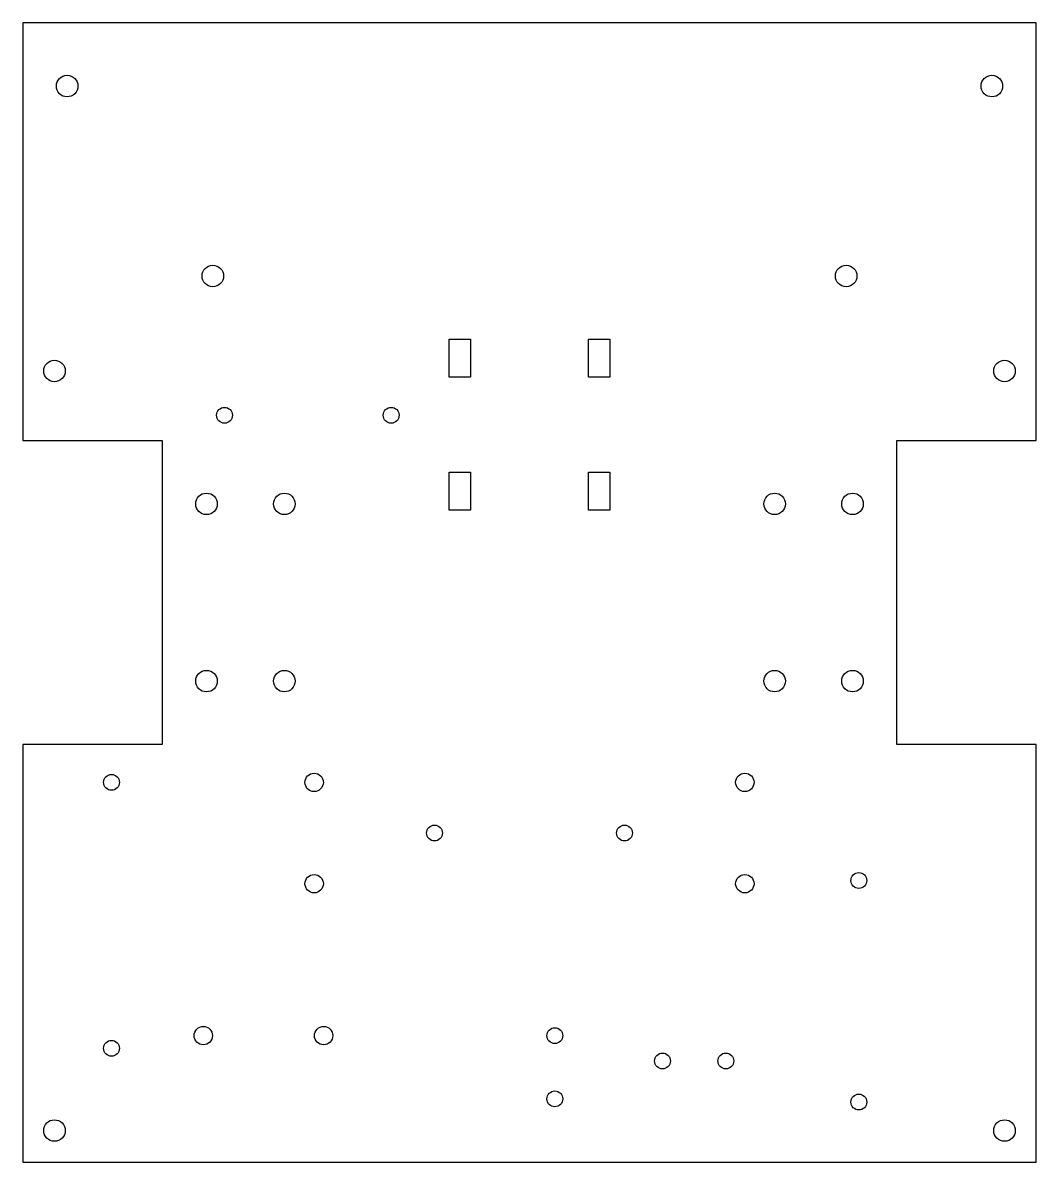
# Model space of a CAD drawing. Header units: millimetres. Extents: x -80 to 80, y -90 to 90.
import ezdxf

# ---------------------------------------------------------------- set-up
doc = ezdxf.new("R2010")
doc.units = ezdxf.units.MM
doc.layers.get('0').update_dxf_attribs({"linetype": 'CONTINUOUS'})

msp = doc.modelspace()

# ---------------------------------------------------------------- linework, layer by layer
for points in [[(-80, 24), (-58, 24), (-58, -24), (-80, -24), (-80, -90), (80, -90), (80, -24), (58, -24), (58, 24), (80, 24), (80, 90), (-80, 90)], [(-9.3, 40), (-9.3, 34), (-12.7, 34), (-12.7, 40)], [(12.7, 40), (12.7, 34), (9.3, 34), (9.3, 40)], [(-9.3, 19), (-9.3, 13), (-12.7, 13), (-12.7, 19)], [(12.7, 19), (12.7, 13), (9.3, 13), (9.3, 19)]]:
    msp.add_lwpolyline(points, close=True)
for centre, radius in [((-73, 80), 1.7), ((73, 80), 1.7), ((-50, 50), 1.7), ((50, 50), 1.7), ((-75, 35), 1.7), ((75, 35), 1.7), ((-48.15, 28), 1.25), ((-21.85, 28), 1.25), ((-51, 14), 1.7), ((-38.7, 14), 1.7), ((38.7, 14), 1.7), ((51, 14), 1.7), ((-51, -14), 1.7), ((-38.7, -14), 1.7), ((38.7, -14), 1.7), ((51, -14), 1.7), ((-66, -30), 1.25), ((-34, -30), 1.45), ((34, -30), 1.45), ((-15, -38), 1.25), ((15, -38), 1.25), ((-34, -46), 1.45), ((34, -46), 1.45), ((52, -45.5), 1.25), ((-51.5, -70), 1.45), ((-32.5, -70), 1.45), ((4, -70), 1.25), ((-66, -72), 1.25), ((21, -74), 1.25), ((31, -74), 1.25), ((4, -80), 1.25), ((52, -80.5), 1.25), ((-75, -85), 1.7), ((75, -85), 1.7)]:
    msp.add_circle(centre, radius)

doc.saveas('drawing.dxf')
